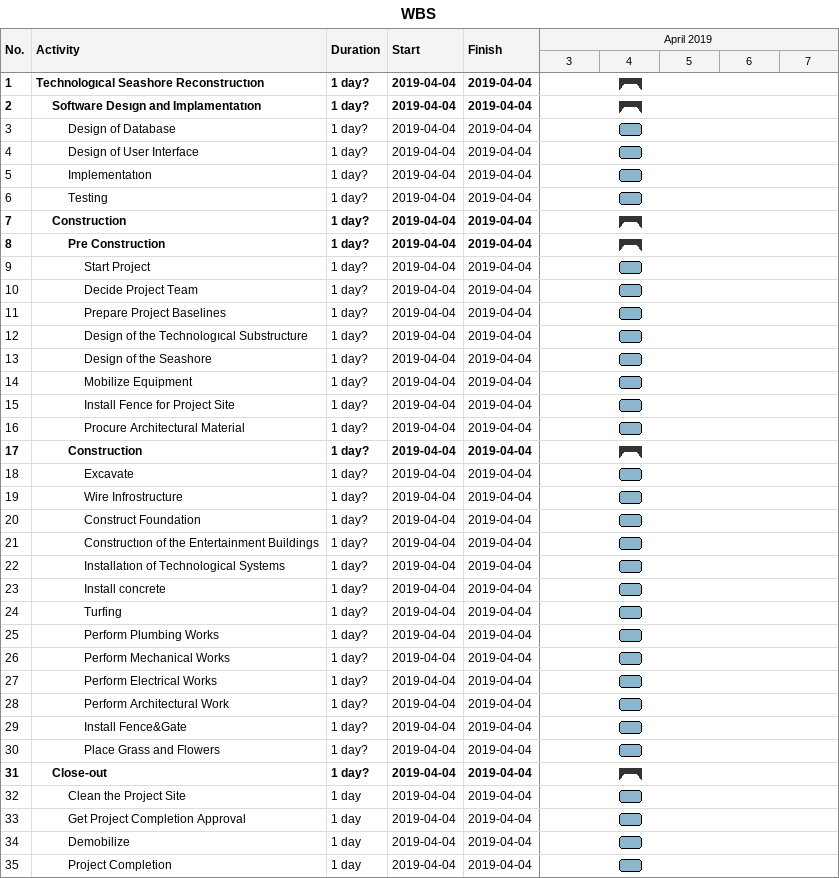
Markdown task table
WBS

| ID | Level | Task | Duration | Start | Finish |
|---|---|---|---|---|---|
| 1 | 1 | **Technologıcal Seashore Reconstructıon** | 1d? | 2019-04-04 | 2019-04-04 |
| 2 | 2 | **Software Desıgn and Implamentatıon** | 1d? | 2019-04-04 | 2019-04-04 |
| 3 | 3 | Design of Database | 1d? | 2019-04-04 | 2019-04-04 |
| 4 | 3 | Design of User Interface | 1d? | 2019-04-04 | 2019-04-04 |
| 5 | 3 | Implementatıon | 1d? | 2019-04-04 | 2019-04-04 |
| 6 | 3 | Testing | 1d? | 2019-04-04 | 2019-04-04 |
| 7 | 2 | **Construction** | 1d? | 2019-04-04 | 2019-04-04 |
| 8 | 3 | **Pre Construction** | 1d? | 2019-04-04 | 2019-04-04 |
| 9 | 4 | Start Project | 1d? | 2019-04-04 | 2019-04-04 |
| 10 | 4 | Decide Project Team | 1d? | 2019-04-04 | 2019-04-04 |
| 11 | 4 | Prepare Project Baselines | 1d? | 2019-04-04 | 2019-04-04 |
| 12 | 4 | Design of the Technologıcal Substructure | 1d? | 2019-04-04 | 2019-04-04 |
| 13 | 4 | Design of the Seashore | 1d? | 2019-04-04 | 2019-04-04 |
| 14 | 4 | Mobilize Equipment | 1d? | 2019-04-04 | 2019-04-04 |
| 15 | 4 | Install Fence for Project Site | 1d? | 2019-04-04 | 2019-04-04 |
| 16 | 4 | Procure Architectural Material | 1d? | 2019-04-04 | 2019-04-04 |
| 17 | 3 | **Construction** | 1d? | 2019-04-04 | 2019-04-04 |
| 18 | 4 | Excavate | 1d? | 2019-04-04 | 2019-04-04 |
| 19 | 4 | Wire Infrostructure | 1d? | 2019-04-04 | 2019-04-04 |
| 20 | 4 | Construct Foundation | 1d? | 2019-04-04 | 2019-04-04 |
| 21 | 4 | Constructıon of the Entertainment Buildings | 1d? | 2019-04-04 | 2019-04-04 |
| 22 | 4 | Installatıon of Technological Systems | 1d? | 2019-04-04 | 2019-04-04 |
| 23 | 4 | Install concrete | 1d? | 2019-04-04 | 2019-04-04 |
| 24 | 4 | Turfing | 1d? | 2019-04-04 | 2019-04-04 |
| 25 | 4 | Perform Plumbing Works | 1d? | 2019-04-04 | 2019-04-04 |
| 26 | 4 | Perform Mechanical Works | 1d? | 2019-04-04 | 2019-04-04 |
| 27 | 4 | Perform Electrical Works | 1d? | 2019-04-04 | 2019-04-04 |
| 28 | 4 | Perform Architectural Work | 1d? | 2019-04-04 | 2019-04-04 |
| 29 | 4 | Install Fence&Gate | 1d? | 2019-04-04 | 2019-04-04 |
| 30 | 4 | Place Grass and Flowers | 1d? | 2019-04-04 | 2019-04-04 |
| 31 | 2 | **Close-out** | 1d? | 2019-04-04 | 2019-04-04 |
| 32 | 3 | Clean the Project Site | 1d | 2019-04-04 | 2019-04-04 |
| 33 | 3 | Get Project Completion Approval | 1d | 2019-04-04 | 2019-04-04 |
| 34 | 3 | Demobilize | 1d | 2019-04-04 | 2019-04-04 |
| 35 | 3 | Project Completion | 1d | 2019-04-04 | 2019-04-04 |
